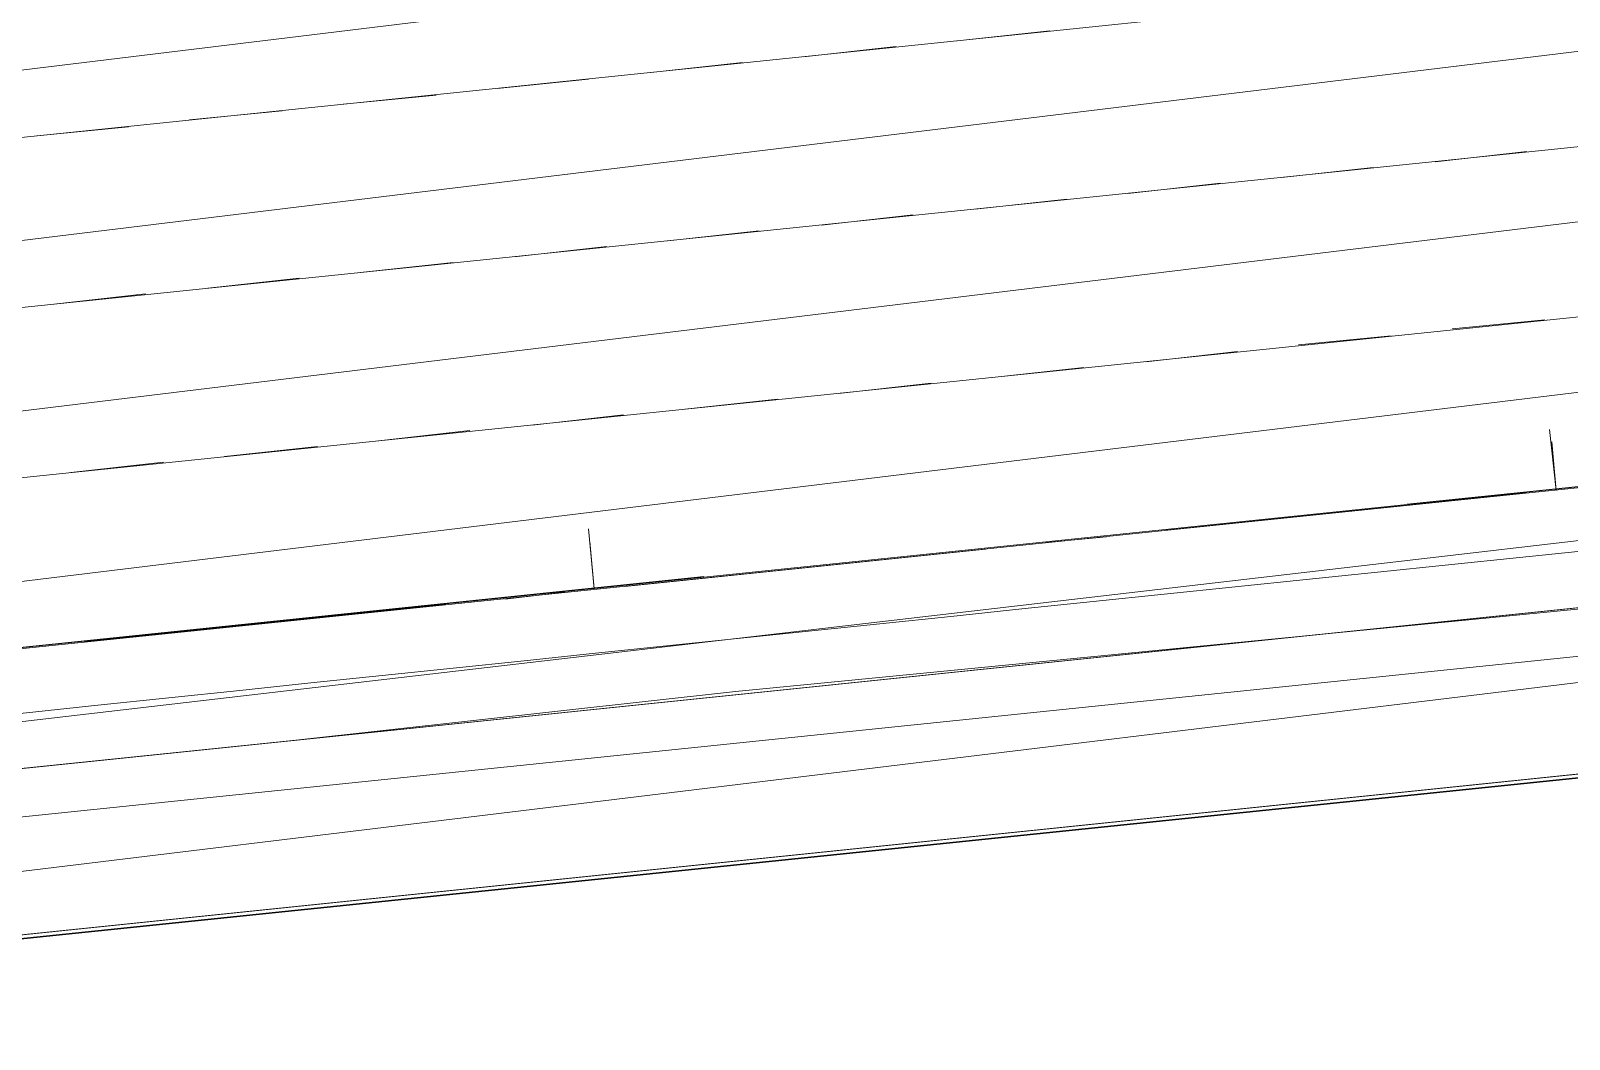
# Model space of a CAD drawing. Header units: inches. Extents: x -0.6 to 32.5, y 0.8 to 22.6.
# Drawn here: x 10.743 to 13.011, y 19.253 to 20.741 of the extents above; entities that cross this region are included whole.
import ezdxf

# ---------------------------------------------------------------- set-up
doc = ezdxf.new("R2010")
doc.units = ezdxf.units.IN
doc.header["$MEASUREMENT"] = 0
doc.layers.add('PDF_Geometry', color=7, linetype='Continuous', true_color=0xa5a5a5)

msp = doc.modelspace()

# ---------------------------------------------------------------- linework, layer by layer
at = {"layer": 'PDF_Geometry', "color": 254, "lineweight": 0, "true_color": 0xdcdcdc}
for points in [[(5.2856, 20.0206), (19.0422, 21.6939), (5.2606, 20.2689), (5.2856, 20.0206)], [(19.0689, 21.4456), (5.2856, 20.0206), (19.0422, 21.6939), (19.0689, 21.4456)], [(5.3106, 19.7722), (19.0689, 21.4456), (5.2856, 20.0206), (5.3106, 19.7722)], [(19.0939, 21.1972), (5.3106, 19.7722), (19.0689, 21.4456), (19.0939, 21.1972)], [(5.3372, 19.5239), (19.0939, 21.1972), (5.3106, 19.7722), (5.3372, 19.5239)], [(19.1206, 20.9489), (5.3372, 19.5239), (19.0939, 21.1972), (19.1206, 20.9489)], [(5.3622, 19.2756), (19.1206, 20.9489), (5.3372, 19.5239), (5.3622, 19.2756)], [(19.1456, 20.7006), (5.3622, 19.2756), (19.1206, 20.9489), (19.1456, 20.7006)], [(5.3806, 19.0989), (19.1456, 20.7006), (5.3622, 19.2756), (5.3806, 19.0989)], [(19.1639, 20.5239), (5.3806, 19.0989), (19.1456, 20.7006), (19.1639, 20.5239)]]:
    msp.add_lwpolyline(points, dxfattribs=at)
at = {"layer": 'PDF_Geometry', "color": 1, "lineweight": 0}
msp.add_lwpolyline([(0.8856, 18.8822), (1.5022, 18.9272), (2.4839, 19.0056), (3.4656, 19.0905), (4.4456, 19.1822), (5.4256, 19.2806), (27.7239, 21.5872)], dxfattribs=at)
at = {"layer": 'PDF_Geometry', "color": 2, "lineweight": 0}
for points in [[(27.7239, 21.4089), (19.1639, 20.5239), (19.1605, 20.5239), (5.3806, 19.0989)], [(0.8856, 18.4622), (1.4056, 18.4989), (2.4006, 18.5772), (3.3956, 18.6622), (4.3906, 18.7556), (5.3839, 18.8539), (27.7239, 21.1639)], [(19.1605, 20.5239), (5.5439, 18.8705), (5.3806, 19.0989), (19.1605, 20.5239)], [(19.3239, 20.2956), (19.1605, 20.5239), (5.5439, 18.8705), (19.3239, 20.2956)]]:
    msp.add_lwpolyline(points, dxfattribs=at)
at = {"layer": 'PDF_Geometry', "lineweight": 0}
for points in [[(12.1089, 20.7256), (12.2456, 20.7406)], [(11.8822, 20.7022), (12.0189, 20.7172)], [(5.3622, 19.2756), (19.1456, 20.7006)], [(11.6572, 20.6789), (11.7922, 20.6939)], [(11.4306, 20.6556), (11.5656, 20.6689)], [(11.2039, 20.6322), (11.3406, 20.6456)], [(10.9772, 20.6089), (11.1139, 20.6222)], [(10.7522, 20.5856), (10.8872, 20.5989)], [(12.8139, 20.5472), (12.9489, 20.5622)], [(12.5872, 20.5239), (12.7222, 20.5389)], [(5.3806, 19.0989), (19.1639, 20.5239)], [(12.3606, 20.5006), (12.4972, 20.5156)], [(12.1356, 20.4772), (12.2706, 20.4922)], [(11.9089, 20.4539), (12.0439, 20.4689)], [(11.6822, 20.4306), (11.8172, 20.4456)], [(11.4556, 20.4072), (11.5922, 20.4222)], [(11.2289, 20.3839), (11.3656, 20.3989)], [(11.0039, 20.3606), (11.1389, 20.3756)], [(10.7772, 20.3372), (10.9122, 20.3522)], [(12.8389, 20.3006), (12.9756, 20.3139)], [(12.6122, 20.2772), (12.7489, 20.2906)], [(12.3872, 20.2522), (12.5222, 20.2672)], [(12.1606, 20.2289), (12.2956, 20.2439)], [(11.9339, 20.2056), (12.0706, 20.2206)], [(11.7072, 20.1822), (11.8439, 20.1972)], [(11.4822, 20.1589), (11.6172, 20.1739)], [(11.2556, 20.1356), (11.3906, 20.1506)], [(11.0289, 20.1122), (11.1656, 20.1272)], [(10.8022, 20.0889), (10.9389, 20.1039)]]:
    msp.add_lwpolyline(points, dxfattribs=at)
at = {"layer": 'PDF_Geometry', "color": 9, "lineweight": 5, "true_color": 0xbababa}
msp.add_lwpolyline([(19.1022, 20.5156), (18.2056, 20.4239), (17.5489, 20.3572), (16.8756, 20.2822), (16.2339, 20.2239), (15.4606, 20.1389), (14.6022, 20.0539), (13.7956, 19.9689), (13.1739, 19.9022), (12.4622, 19.8322), (11.7822, 19.7656), (11.1339, 19.6939), (10.4039, 19.6189), (9.7606, 19.5506), (9.2122, 19.4972), (8.5972, 19.4339), (7.8672, 19.3572), (7.2372, 19.2956), (6.6406, 19.2322), (6.0289, 19.1689)], dxfattribs=at)
at = {"layer": 'PDF_Geometry', "color": 7, "lineweight": 13}
for points in [[(5.3872, 19.0289), (19.1706, 20.4522)], [(12.7722, 20.0422), (14.3256, 20.2022)], [(10.1822, 19.7739), (11.7356, 19.9356)]]:
    msp.add_lwpolyline(points, dxfattribs=at)
at = {"layer": 'PDF_Geometry', "color": 7, "lineweight": 30}
msp.add_lwpolyline([(0.8856, 18.4556), (1.4322, 18.4956), (2.4256, 18.5739), (3.4206, 18.6589), (4.4139, 18.7522), (5.4056, 18.8506), (19.1889, 20.2756)], dxfattribs=at)
at = {"layer": 'PDF_Geometry', "color": 7, "lineweight": 0}
for points in [[(12.9922, 20.0622), (12.9822, 20.1522)], [(12.9922, 20.0622), (12.9856, 20.1339)], [(11.5739, 19.9172), (11.5656, 20.0056)], [(11.5739, 19.9172), (11.5672, 19.9872)]]:
    msp.add_lwpolyline(points, dxfattribs=at)
at = {"layer": 'PDF_Geometry', "color": 7, "lineweight": 20}
for points in [[(12.4172, 20.0039), (12.9489, 20.0589)], [(12.2406, 19.9856), (12.3289, 19.9939)], [(11.6189, 19.9206), (12.1506, 19.9756)], [(10.8222, 19.8389), (11.3539, 19.8939)], [(11.4422, 19.9022), (11.5306, 19.9122)]]:
    msp.add_lwpolyline(points, dxfattribs=at)
at = {"layer": 'PDF_Geometry', "color": 9, "lineweight": 5, "true_color": 0xbababa}
msp.add_arc((177.93, -1576.9031), 1605.3676, 95.3686327, 96.3315584, dxfattribs=at)

doc.saveas('drawing.dxf')
